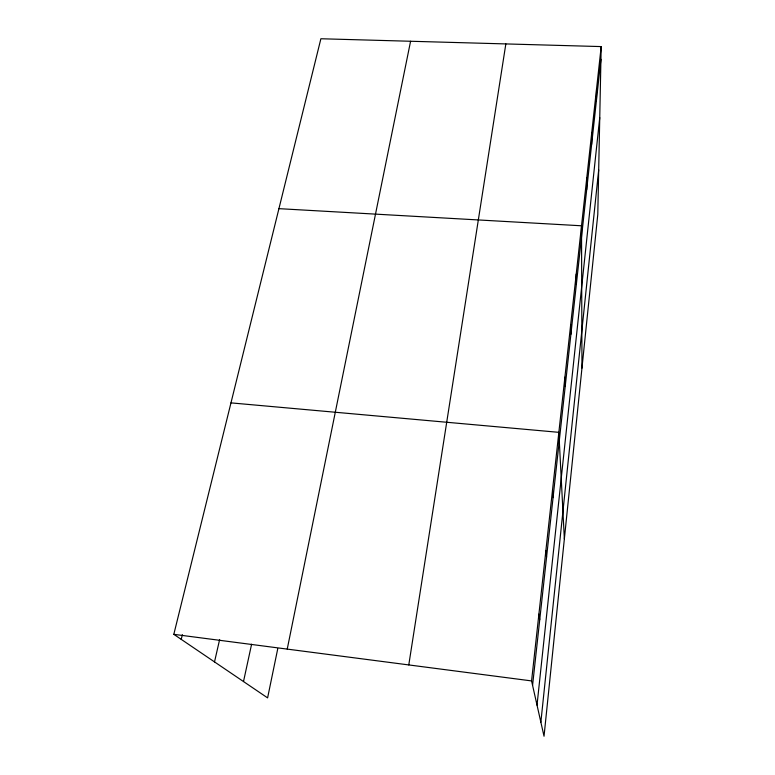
<?xml version="1.0" encoding="UTF-8"?>
<svg xmlns="http://www.w3.org/2000/svg" width="775" height="775" viewBox="0 0 775 775"><rect width="100%" height="100%" fill="white"/><g stroke="black" fill="none" stroke-linecap="round" stroke-linejoin="round"><path stroke-width="1.16" d="M586.704 189.604L586.752 178.124M591.635 144.392L591.761 132.447M596.382 100.992L596.576 88.641M601.187 46.587L597.787 214.452L544.031 736.25L531.572 680.915L601.187 46.587L320.889 38.75L173.813 634.337L267.598 697.878L277.75 648.714M540.863 722.184L598.688 169.899M537.017 705.114L599.743 117.616M532.57 685.342L600.925 59.317M408.783 664.921L505.842 43.923M287.234 649.101L410.585 41.259M243.505 681.554L251.604 644.199M214.51 661.908L219.635 639.549M181.224 639.356L182.367 634.667M278.932 208.659L581.521 225.787L581.957 368.086M230.969 402.874L558.852 432.334L564.355 538.945M173.813 634.337L531.572 680.915M538.896 614.139L539.729 619.709M545.871 550.608L546.559 557.206M552.517 490.071L553.069 497.598M564.898 377.202L565.217 386.308M570.681 324.502L570.904 334.296M576.222 274.079L576.338 284.483"/></g></svg>
